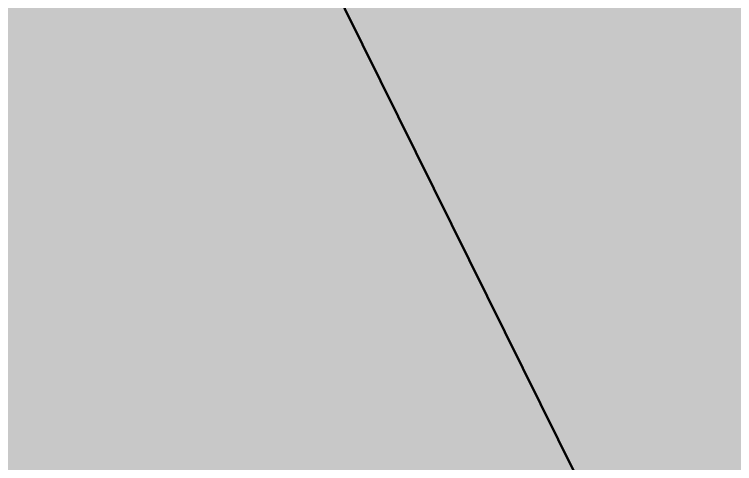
# Model space of a CAD drawing. Header units: metres. Extents: x 2513914 to 2544706, y 1140005 to 1171926.
# Drawn here: x 2514794.62 to 2514830.01, y 1146533.9 to 1146555.98 of the extents above; entities that cross this region are included whole.
import ezdxf

# ---------------------------------------------------------------- set-up
doc = ezdxf.new("R2010")
doc.units = ezdxf.units.M
doc.layers.add('MO_BF', color=7, linetype='Continuous', lineweight=40)
doc.layers.add('MO_CS_SV_CI_VIGNE_HACH', color=253, linetype='Continuous', lineweight=20)

msp = doc.modelspace()

# ---------------------------------------------------------------- hatches: boundary and pattern name
at = {"layer": 'MO_CS_SV_CI_VIGNE_HACH'}
h = msp.add_hatch(dxfattribs=at)
h.set_pattern_fill('VIGNE', color=256, style=0)
h.set_pattern_definition([(63.434949, (0, 0), (-2.5000000252, -7.7e-09), [2.236068, -14.534441]), (63.434949, (0, 3), (-2.5000000252, -7.7e-09), [2.236068, -14.534441]), (63.434949, (0, 6), (-2.5000000252, -7.7e-09), [2.236068, -14.534441]), (63.434949, (0, 9), (-2.5000000252, -7.7e-09), [2.236068, -14.534441]), (63.434949, (0, 12), (-2.5000000252, -7.7e-09), [2.236068, -14.534441])])
h.paths.add_polyline_path([(2514845.813, 1146485.634), (2514898.212, 1146521.313), (2514909.152, 1146528.763), (2514970.831, 1146570.202), (2514972.791, 1146573.452), (2514973.971, 1146576.682), (2514973.161, 1146576.582), (2514972.471, 1146582.322), (2514940.192, 1146647.602), (2514931.292, 1146654.232), (2514902.172, 1146639.352), (2514901.302, 1146638.862), (2514891.402, 1146633.042), (2514865.842, 1146616.373), (2514854.862, 1146608.943), (2514843.832, 1146601.483), (2514842.822, 1146600.893), (2514832.732, 1146594.223), (2514832.022, 1146593.803), (2514825.982, 1146589.903), (2514802.113, 1146573.933), (2514759.443, 1146545.384), (2514760.043, 1146537.794), (2514760.353, 1146536.664), (2514760.823, 1146535.754), (2514766.383, 1146529.854), (2514767.663, 1146527.974), (2514767.863, 1146525.474), (2514767.223, 1146523.364), (2514769.283, 1146520.594), (2514791.563, 1146495.794), (2514797.733, 1146489.264), (2514803.783, 1146482.704), (2514812.013, 1146473.684), (2514817.503, 1146467.734), (2514822.053, 1146469.644)])

# ---------------------------------------------------------------- linework, layer by layer
at = {"layer": 'MO_BF', "flags": 128}
for points in [[(2514843.832, 1146601.483), (2514842.822, 1146600.893), (2514832.732, 1146594.223), (2514832.022, 1146593.803), (2514825.982, 1146589.903), (2514802.113, 1146573.933), (2514845.813, 1146485.634), (2514898.212, 1146521.313), (2514854.862, 1146608.943)], [(2514759.443, 1146545.384), (2514760.043, 1146537.794), (2514760.353, 1146536.664), (2514760.823, 1146535.754), (2514766.383, 1146529.854), (2514767.663, 1146527.974), (2514767.863, 1146525.474), (2514767.223, 1146523.364), (2514769.283, 1146520.594), (2514791.563, 1146495.794), (2514797.733, 1146489.264), (2514803.783, 1146482.704), (2514812.013, 1146473.684), (2514817.503, 1146467.734), (2514822.053, 1146469.644), (2514845.813, 1146485.634), (2514802.113, 1146573.933)]]:
    msp.add_lwpolyline(points, close=True, dxfattribs=at)

doc.saveas('drawing.dxf')
